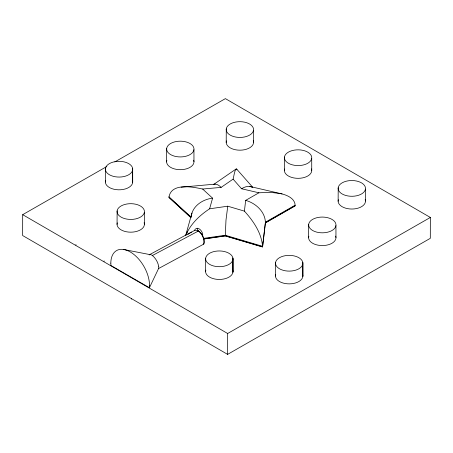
<?xml version="1.0" encoding="UTF-8"?>
<svg xmlns="http://www.w3.org/2000/svg" width="453" height="453" viewBox="0 0 453 453"><rect width="100%" height="100%" fill="white"/><g stroke="black" fill="none" stroke-linecap="round" stroke-linejoin="round"><path stroke-width="0.68" d="M110.815 263.125L110.911 265.492L149.428 287.729L158.567 268.544A8.749 3.562 60.6 0 0 158.731 266.755L158.692 266.239M106.84 166.494L22.69 214.671L22.65 235.543L227.61 354.371L430.31 238.329L430.35 217.457L225.39 98.629L114.824 161.925M105.43 168.527L105.362 182.049M132.684 169.858A13.675 7.877 0.1 0 1 111.268 175.656A13.675 7.877 0.1 0 1 113.222 162.066A13.675 7.877 0.1 0 1 132.684 169.858L132.661 182.604L132.644 168.335L132.706 181.834M166.687 148.391L166.619 161.914M236.953 169.858C235.152 166.115 233.533 178.295 233.102 179.133L221.115 187.389L202.633 189.031C192.587 186.896 171.07 182.576 168.946 197.31L190.736 217.315M205.668 258.159L205.6 271.681M225.266 235.786L225.99 220.09L227.757 206.194L244.405 211.132C253.386 221.007 261.726 233.148 262.593 246.845L225.266 235.786L203.725 238.89M226.274 128.895L226.206 142.412M227.61 354.371L227.649 333.499L22.69 214.671M232.921 259.49A13.675 7.877 0.1 0 1 211.506 265.288A13.675 7.877 0.1 0 1 213.459 251.698A13.675 7.877 0.1 0 1 232.921 259.49L232.899 272.242L232.882 257.967L232.944 271.466M203.725 239.031L225.266 235.934L262.587 246.993L265.413 222.746C265.333 211.8 255.668 203.097 245.668 200.379L244.405 211.132M284.467 157.038L284.399 170.554M281.081 193.691C287.049 195.096 295.237 198.442 295.13 205.736L265.413 222.746M302.808 263.906A13.675 7.877 0.1 0 1 281.392 269.705A13.675 7.877 0.1 0 1 283.346 256.115A13.675 7.877 0.1 0 1 302.808 263.906L302.785 276.658L302.768 262.383L302.83 275.883M308.691 224.28L308.623 237.797M117.061 224.411L117.129 210.888M149.535 285.481L149.428 287.729M275.486 276.098L275.554 262.576M338.136 201.262L338.204 187.74M191.262 216.761C192.066 206.172 202.78 199.246 212.582 198.171L209.614 208.805C199.558 215.396 190.271 224.235 185.707 235.566M185.679 235.458L191.913 213.114M186.698 233.618L187.265 231.574M188.391 233.991L194.286 230.588A8.562 5.017 59.6 0 1 197.955 231.262L198.125 230.809L198.448 230.996A8.55 4.802 61.6 0 1 203.782 244.093L158.567 268.544M203.782 244.093C204.592 239.631 202.44 233.612 198.125 230.809M194.286 230.588C197.298 224.722 203.465 231.438 202.695 235.905M187.842 234.405L188.21 234.127M213.437 184.609L236.307 168.856M233.102 179.133L241.562 188.754C244.654 186.795 248.844 185.351 252.281 187.299M245.668 200.379L258.923 192.791L270.396 192.315L280.747 193.612M295.13 205.209L265.418 222.219L262.593 246.319L225.271 235.26L203.861 238.34M265.413 222.893L295.124 205.883M227.649 333.499L430.35 217.457M213.448 184.592C216.262 183.165 219.212 185.464 221.115 187.389M149.15 254.88L191.551 231.993M152.355 255.549L198.448 230.996M209.614 208.805L227.757 206.194M181.115 187.197L215.045 184.133M123.21 249.399L150.311 254.671M249.869 186.46L282.077 193.941M241.562 188.754L258.923 192.791M152.582 255.713L152.621 255.741A8.488 3.488 60.3 0 1 158.59 266.132M202.633 189.031L212.582 198.171M168.946 196.783L191.251 217.27M168.946 197.457L190.787 217.514M236.528 168.895L252.746 187.338M203.369 243.595L203.442 243.884M197.191 228.187L197.955 231.262M365.452 189.077A13.675 7.877 0.1 0 1 344.042 194.875A13.675 7.877 0.1 0 1 345.99 181.279A13.675 7.877 0.1 0 1 365.452 189.077L365.475 201.047M335.939 225.611A13.675 7.877 0.1 0 1 314.524 231.409A13.675 7.877 0.1 0 1 316.477 217.814A13.675 7.877 0.1 0 1 335.939 225.611L335.962 237.587M311.715 158.369A13.675 7.877 0.1 0 1 290.299 164.167A13.675 7.877 0.1 0 1 292.253 150.572A13.675 7.877 0.1 0 1 311.715 158.369L311.738 170.345M253.527 130.226A13.675 7.877 0.1 0 1 232.112 136.025A13.675 7.877 0.1 0 1 234.059 122.429A13.675 7.877 0.1 0 1 253.527 130.226L253.544 142.202M193.941 149.722A13.675 7.877 0.1 0 1 172.525 155.521A13.675 7.877 0.1 0 1 174.479 141.925A13.675 7.877 0.1 0 1 193.941 149.722L193.963 161.698M144.377 212.225A13.675 7.877 0.1 0 1 122.961 218.023A13.675 7.877 0.1 0 1 124.915 204.428A13.675 7.877 0.1 0 1 144.377 212.225L144.399 224.195M131.37 298.635L131.376 299.161M104.105 260.883L104.105 261.409M75.928 244.592L75.928 245.118M149.314 254.79A8.743 3.681 59.8 0 1 152.293 255.396M110.832 263.131A27.361 15.849 60.2 0 1 130.243 251.942A27.361 15.849 60.2 0 1 149.524 285.469M144.116 222.723A13.675 7.877 0.1 0 1 130.877 232.179A13.675 7.877 0.1 0 1 117.287 222.853M193.68 160.22A13.675 7.877 0.1 0 1 180.441 169.682A13.675 7.877 0.1 0 1 166.846 160.356M253.261 140.724A13.675 7.877 0.1 0 1 240.022 150.186A13.675 7.877 0.1 0 1 226.432 140.86M232.661 269.988A13.675 7.877 0.1 0 1 219.422 279.45A13.675 7.877 0.1 0 1 205.826 270.124M132.621 181.081A13.675 7.877 0.1 0 1 118.55 189.813A13.675 7.877 0.1 0 1 105.589 180.492M365.192 199.575A13.675 7.877 0.1 0 1 351.953 209.031A13.675 7.877 0.1 0 1 338.363 199.705M311.454 168.867A13.675 7.877 0.1 0 1 298.216 178.329A13.675 7.877 0.1 0 1 284.626 169.003M302.547 274.405A13.675 7.877 0.1 0 1 289.308 283.867A13.675 7.877 0.1 0 1 275.713 274.541M335.679 236.109A13.675 7.877 0.1 0 1 322.44 245.571A13.675 7.877 0.1 0 1 308.844 236.245"/></g></svg>
